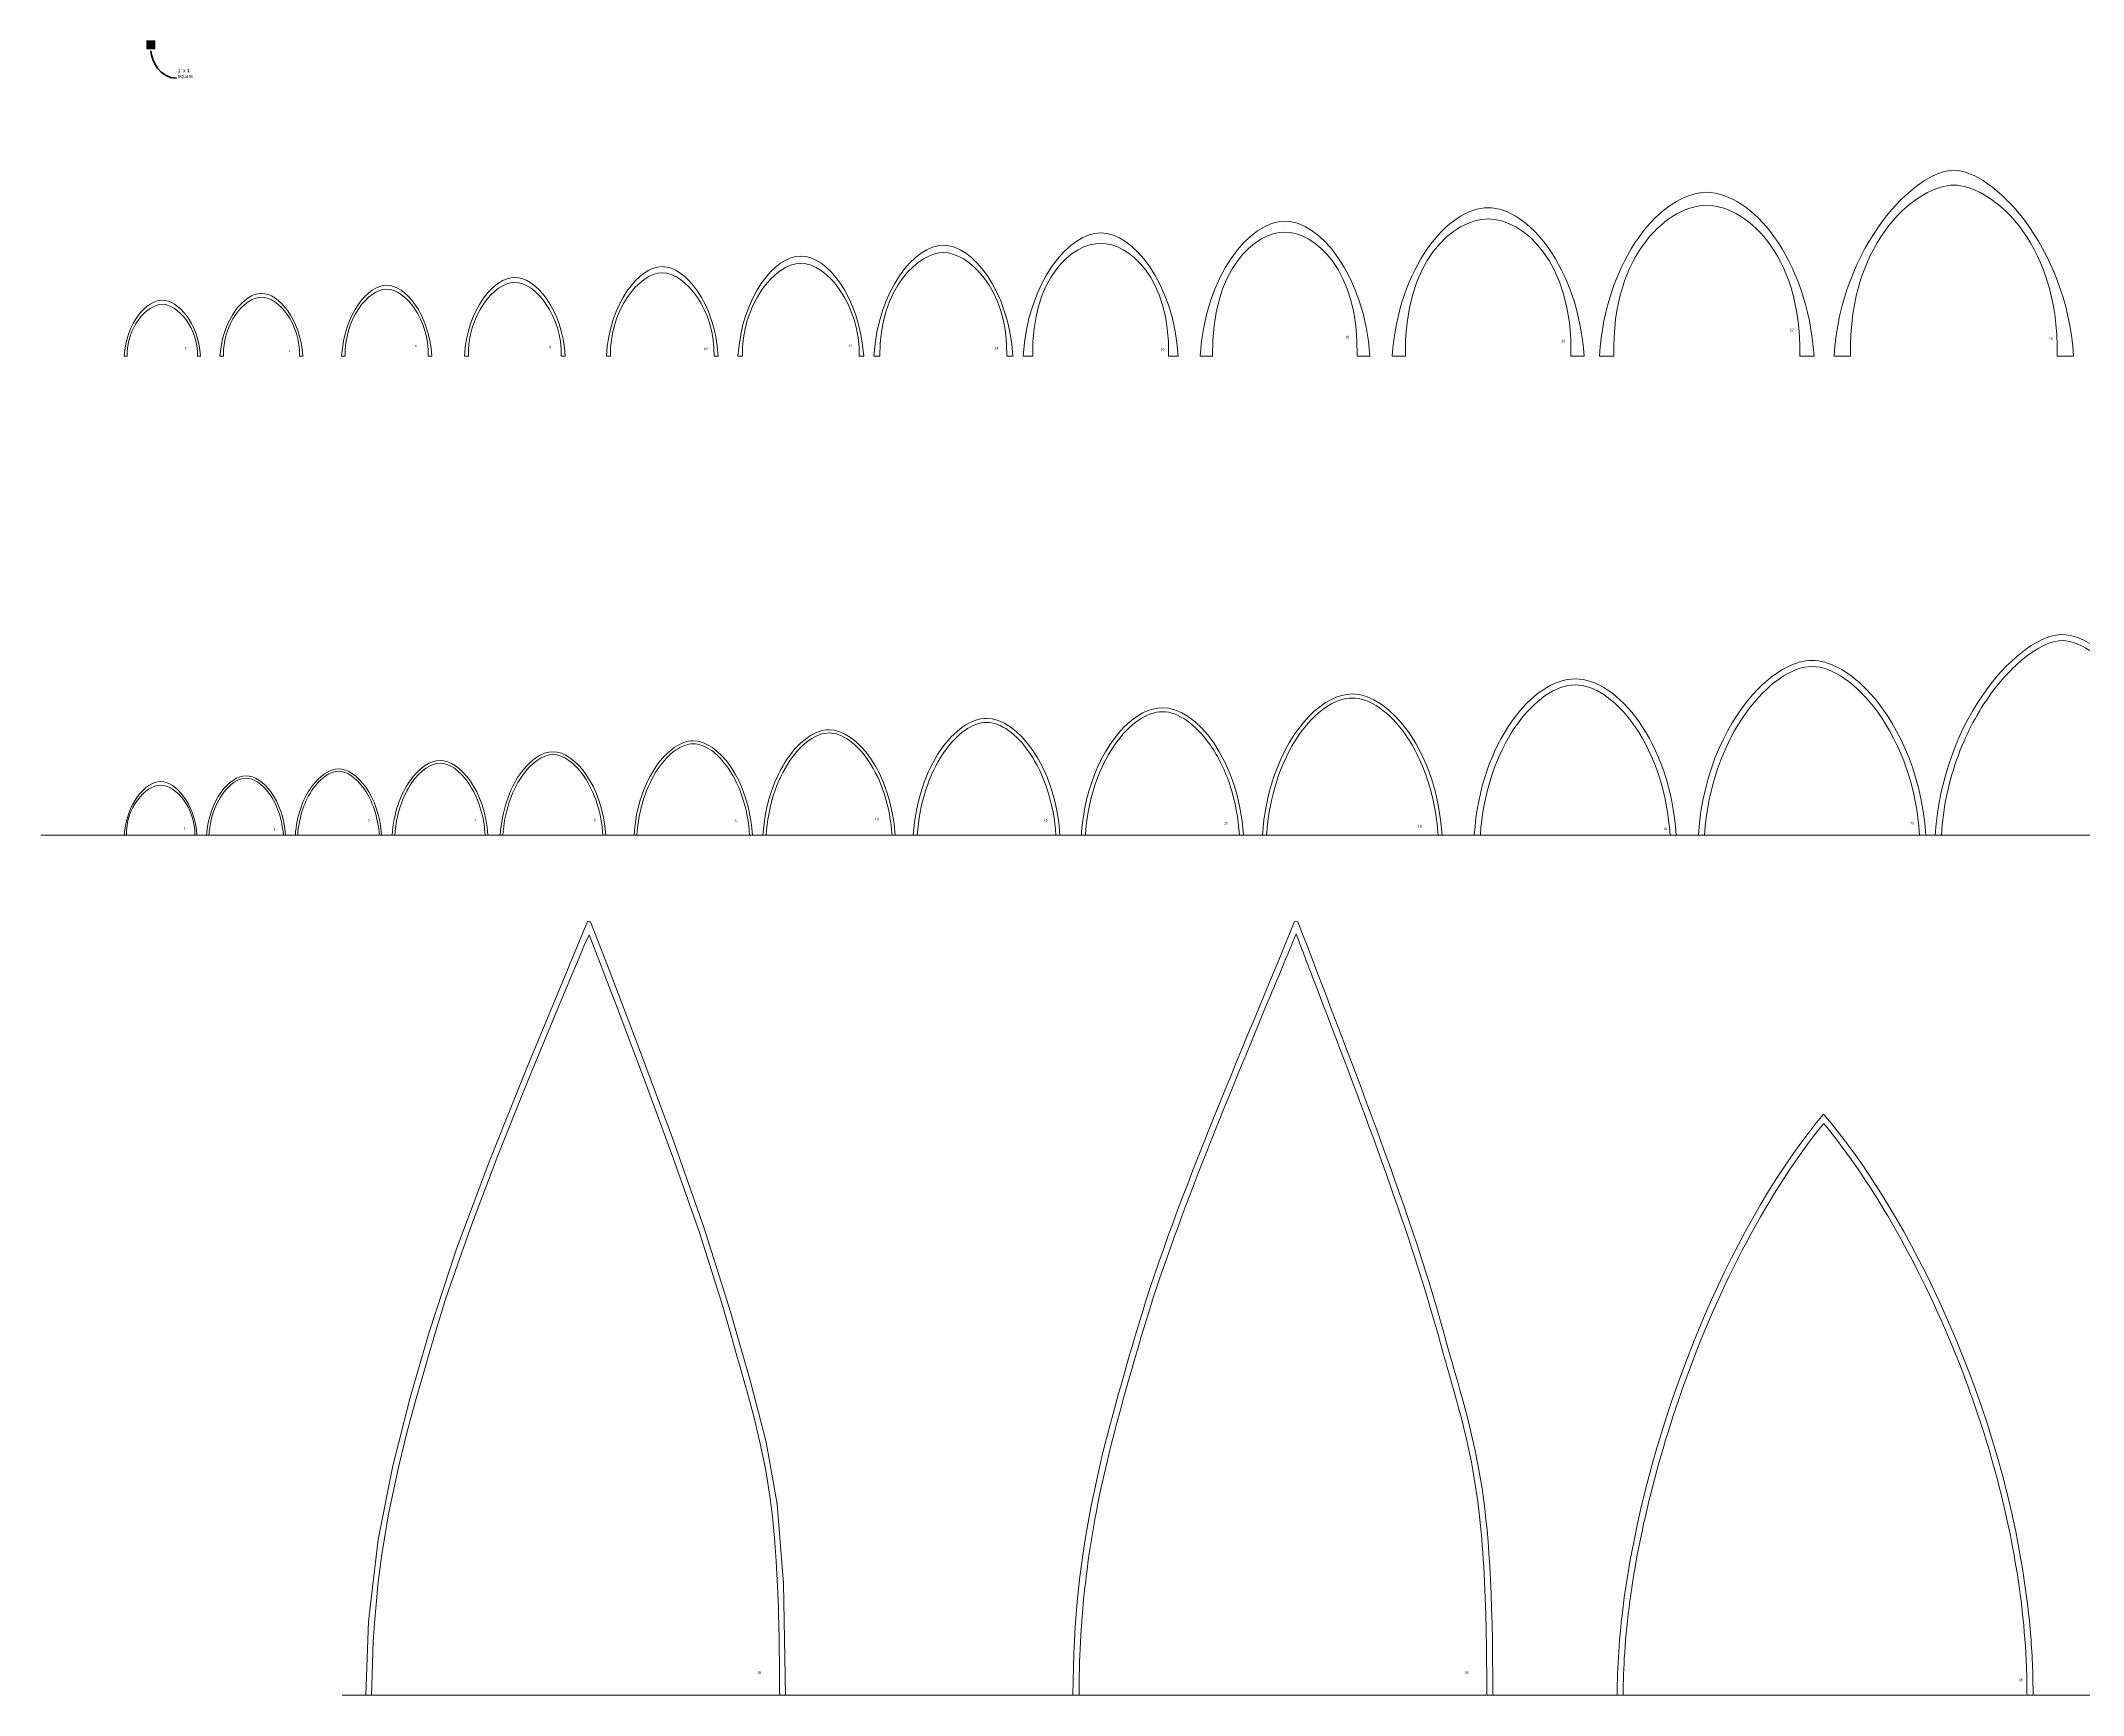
# Model space of a CAD drawing. Header units: inches. Extents: x -11188 to 11060, y -18103 to 6291.
# Drawn here: x -2118 to 923, y -16063 to -13601 of the extents above; entities that cross this region are included whole.
import ezdxf

# ---------------------------------------------------------------- set-up
doc = ezdxf.new("R2010")
doc.units = ezdxf.units.IN
doc.header["$MEASUREMENT"] = 0
for name, color, linetype, lineweight in [('ARCHES', 7, 'Continuous', 9), ('NAILERS', 7, 'Continuous', 9), ('SECT-ELEV_dwg', 8, 'Continuous', 9), ('SPIRE', 7, 'Continuous', 9)]:
    doc.layers.add(name, color=color, linetype=linetype, lineweight=lineweight)
doc.styles.add('Arial', font='arial.ttf', dxfattribs={"height": 0.303706})
doc.styles.add('Arial_8', font='arial.ttf', dxfattribs={"height": 5.314856})
doc.styles.add('Arial_9', font='arial.ttf', dxfattribs={"height": 3.644473})

# ---------------------------------------------------------------- blocks, each defined once
blk = doc.blocks.new('SECT-ELEV_dwg_block 2-315350-Level 1')
at = {"layer": 'SPIRE'}
for points in [[(90.1, 29.38), (83.61, 13.51), (74.81, -6.53), (70.32, -22.01)], [(90.52, 29.36), (90.52, 29.36), (90.1, 29.38), (90.1, 29.38)], [(108.55, -21.36), (104.23, -5.83), (96.65, 13.22), (90.52, 29.36)], [(86.84, 19.55), (88.05, 22.44), (89.19, 25.19), (90.29, 27.86)], [(90.29, 27.86), (91.05, 25.85), (91.83, 23.82), (92.64, 21.69)], [(92.64, 21.69), (98.04, 7.6), (104.16, -8.38), (107.83, -21.56)], [(71.04, -22.22), (74.66, -9.75), (81.13, 5.81), (86.84, 19.55)], [(70.32, -22.01), (66.69, -34.55), (62.6, -47.75), (62.6, -66.58)], [(70.57, -23.86), (70.73, -23.31), (70.89, -22.76), (71.04, -22.22)], [(107.83, -21.56), (108.24, -23.07), (108.64, -24.45), (109.01, -25.78)], [(114.7, -66.58), (114.7, -40.44), (112.71, -36.34), (108.55, -21.36)], [(65.65, -43.02), (67.01, -36.08), (68.82, -29.87), (70.57, -23.86)], [(109.01, -25.78), (110.7, -31.72), (111.92, -36.01), (112.73, -41.79)], [(64.62, -49.02), (64.91, -47.02), (65.25, -45.03), (65.65, -43.02)], [(112.73, -41.79), (113.27, -45.62), (113.62, -49.98), (113.8, -55.53)], [(64.05, -53.52), (64.21, -52.02), (64.4, -50.52), (64.62, -49.02)], [(63.35, -66.58), (63.35, -62.16), (63.58, -57.83), (64.05, -53.52)], [(113.8, -55.53), (113.83, -56.48), (113.86, -57.46), (113.88, -58.48)], [(113.88, -58.48), (113.93, -60.94), (113.95, -63.63), (113.95, -66.58)], [(62.6, -66.58), (62.6, -66.58), (63.35, -66.58), (63.35, -66.58)], [(113.95, -66.58), (113.95, -66.58), (114.7, -66.58), (114.7, -66.58)]]:
    blk.add_open_spline(points, degree=3, dxfattribs=at)
at = {"layer": 'SPIRE', "insert": (111.22, -63.6), "char_height": 0.304, "width": 0.4878, "attachment_point": 1, "line_spacing_factor": 0.938532, "style": 'Arial'}
blk.add_mtext('36', dxfattribs=at)
blk = doc.blocks.new('SECT-ELEV_dwg_block 3-315351-Level 1')
at = {"layer": 'SPIRE'}
for points in [[(33.54, 5.5), (22.47, -7.69), (13.38, -29.28), (9.69, -49.02)], [(58.87, -55.53), (55.97, -30.68), (44.02, -6.74), (33.54, 5.5)], [(16, -28.62), (20.62, -15.55), (26.84, -3.89), (33.55, 4.33)], [(33.55, 4.33), (39.73, -3.11), (45.83, -13.87), (50.35, -25.37)], [(50.35, -25.37), (53.45, -33.25), (55.73, -41.2), (57.13, -48.95)], [(14.53, -32.99), (14.99, -31.53), (15.48, -30.08), (16, -28.62)], [(10.62, -48.16), (11.6, -43.16), (12.91, -38.07), (14.53, -32.99)], [(9.69, -49.02), (8.91, -53.19), (8.37, -57.29), (8.11, -61.2)], [(8.85, -61.29), (9.13, -57.15), (9.72, -52.76), (10.62, -48.16)], [(57.13, -48.95), (58, -53.77), (58.54, -58.51), (58.72, -63.11)], [(59.47, -63.08), (59.37, -60.56), (59.17, -58.04), (58.87, -55.53)], [(8.11, -61.2), (7.99, -63.04), (7.92, -64.83), (7.92, -66.58)], [(8.67, -66.58), (8.67, -64.87), (8.73, -63.1), (8.85, -61.29)], [(8.85, -61.29), (8.85, -61.29), (8.85, -61.29), (8.85, -61.29)], [(58.72, -63.11), (58.76, -64.27), (58.78, -65.43), (58.78, -66.58)], [(59.53, -66.58), (59.53, -65.41), (59.51, -64.24), (59.47, -63.08)], [(7.92, -66.58), (7.92, -66.58), (8.67, -66.58), (8.67, -66.58)], [(58.78, -66.58), (58.78, -66.58), (59.53, -66.58), (59.53, -66.58)]]:
    blk.add_open_spline(points, degree=3, dxfattribs=at)
at = {"layer": 'SPIRE', "insert": (57.78, -64.54), "char_height": 0.304, "width": 0.4878, "attachment_point": 1, "line_spacing_factor": 0.938532, "style": 'Arial'}
blk.add_mtext('35', dxfattribs=at)
blk = doc.blocks.new('SECT-ELEV_dwg_block 5-315353-Level 1')
at = {"layer": 'NAILERS'}
for points in [[(35.16, 55.37), (37.69, 58.86), (40.81, 61.03), (43.3, 61.03)], [(43.3, 61.78), (41.26, 61.78), (38.86, 60.53), (36.62, 58.27)], [(49.97, 58.27), (47.73, 60.53), (45.34, 61.78), (43.3, 61.78)], [(43.3, 61.03), (45.79, 61.03), (48.91, 58.86), (51.44, 55.37)], [(36.62, 58.27), (32.96, 54.57), (29.72, 48.16), (29.19, 40.12)], [(57.41, 40.12), (56.87, 48.16), (53.64, 54.57), (49.97, 58.27)], [(29.94, 40.12), (30.33, 45.84), (32.18, 51.26), (35.16, 55.37)], [(51.44, 55.37), (54.42, 51.26), (56.27, 45.84), (56.65, 40.12)], [(29.19, 40.12), (29.19, 40.12), (29.94, 40.09), (29.94, 40.09)], [(29.94, 40.09), (29.94, 40.1), (29.94, 40.11), (29.94, 40.12)], [(56.65, 40.12), (56.65, 40.11), (56.66, 40.1), (56.66, 40.09)], [(56.66, 40.09), (56.66, 40.09), (57.41, 40.12), (57.41, 40.12)]]:
    blk.add_open_spline(points, degree=3, dxfattribs=at)
at = {"layer": 'NAILERS', "insert": (55.48, 41.74), "char_height": 0.304, "width": 0.4878, "attachment_point": 1, "line_spacing_factor": 0.938532, "style": 'Arial'}
blk.add_mtext('23', dxfattribs=at)
blk = doc.blocks.new('SECT-ELEV_dwg_block 9-315357-Level 1')
at = {"layer": 'NAILERS'}
for points in [[(13.91, 59.5), (8.72, 59.5), (2.14, 51.72), (1.38, 40.12)], [(6.6, 53.73), (8.81, 56.87), (11.54, 58.75), (13.91, 58.75)], [(26.44, 40.12), (25.68, 51.72), (19.09, 59.5), (13.91, 59.5)], [(13.91, 58.75), (16.27, 58.75), (19.01, 56.87), (21.22, 53.73)], [(2.13, 40.12), (2.47, 45.23), (4.02, 50.01), (6.5, 53.59)], [(6.5, 53.59), (6.53, 53.64), (6.57, 53.68), (6.6, 53.73)], [(21.22, 53.73), (21.26, 53.67), (21.29, 53.62), (21.33, 53.57)], [(21.33, 53.57), (21.33, 53.56), (21.33, 53.56), (21.34, 53.56)], [(21.34, 53.56), (23.8, 49.97), (25.34, 45.21), (25.68, 40.12)], [(1.38, 40.12), (1.38, 40.12), (2.13, 40.09), (2.13, 40.09)], [(2.13, 40.09), (2.13, 40.1), (2.13, 40.11), (2.13, 40.12)], [(25.68, 40.12), (25.68, 40.11), (25.69, 40.1), (25.69, 40.09)], [(25.69, 40.09), (25.69, 40.09), (26.44, 40.12), (26.44, 40.12)]]:
    blk.add_open_spline(points, degree=3, dxfattribs=at)
at = {"layer": 'NAILERS', "insert": (24.9, 41.05), "char_height": 0.304, "width": 0.4878, "attachment_point": 1, "line_spacing_factor": 0.938532, "style": 'Arial'}
blk.add_mtext('21', dxfattribs=at)
blk = doc.blocks.new('SECT-ELEV_dwg_block 11-315358-Level 1')
at = {"layer": 'NAILERS'}
for points in [[(58.59, 40.12), (59.55, 55.01), (69.31, 65), (74.35, 65)], [(74.35, 64.25), (73.25, 64.25), (71.82, 63.67), (70.33, 62.6)], [(74.35, 65), (79.39, 65), (89.15, 55.01), (90.1, 40.12)], [(78.36, 62.6), (76.87, 63.67), (75.44, 64.25), (74.35, 64.25)], [(70.33, 62.6), (68.68, 61.42), (67.03, 59.73), (65.54, 57.7)], [(83.15, 57.7), (81.67, 59.73), (80.01, 61.42), (78.36, 62.6)], [(65.54, 57.7), (63.87, 55.42), (62.5, 52.84), (61.45, 50.03)], [(87.24, 50.03), (86.2, 52.84), (84.82, 55.42), (83.15, 57.7)], [(61.45, 50.03), (60.27, 46.86), (59.56, 43.52), (59.34, 40.09)], [(89.35, 40.09), (89.13, 43.52), (88.42, 46.86), (87.24, 50.03)], [(59.34, 40.09), (59.34, 40.09), (58.59, 40.12), (58.59, 40.12)], [(90.1, 40.12), (90.1, 40.12), (89.35, 40.09), (89.35, 40.09)]]:
    blk.add_open_spline(points, degree=3, dxfattribs=at)
blk = doc.blocks.new('SECT-ELEV_dwg_block 10-315359-Level 1')
blk.add_blockref('SECT-ELEV_dwg_block 11-315358-Level 1', (0, 0))
at = {"layer": 'NAILERS', "insert": (88.03, 41.56), "char_height": 0.304, "width": 0.4878, "attachment_point": 1, "line_spacing_factor": 0.938532, "style": 'Arial'}
blk.add_mtext('25', dxfattribs=at)
blk = doc.blocks.new('SECT-ELEV_dwg_block 13-315360-Level 1')
at = {"layer": 'NAILERS', "insert": (-5.61, 41.35), "char_height": 0.304, "width": 0.4878, "attachment_point": 1, "line_spacing_factor": 0.938532, "style": 'Arial'}
blk.add_mtext('19', dxfattribs=at)
blk = doc.blocks.new('SECT-ELEV_dwg_block 12-315361-Level 1')
at = {"layer": 'NAILERS'}
for points in [[(-23.53, 47.25), (-21.38, 53.66), (-17.22, 57.62), (-13.76, 57.62)], [(-13.76, 57.12), (-15.92, 57.12), (-18.4, 55.39), (-20.4, 52.5)], [(-13.76, 57.62), (-9.14, 57.62), (-3.29, 50.58), (-2.61, 40.09)], [(-7.12, 52.5), (-9.12, 55.39), (-11.6, 57.12), (-13.76, 57.12)], [(-20.4, 52.5), (-22.67, 49.21), (-24.1, 44.82), (-24.4, 40.09)], [(-24.9, 40.09), (-24.74, 42.71), (-24.24, 45.12), (-23.53, 47.25)], [(-24.4, 40.09), (-24.4, 40.09), (-24.9, 40.09), (-24.9, 40.09)], [(-2.61, 40.09), (-2.61, 40.09), (-3.11, 40.09), (-3.11, 40.09)]]:
    blk.add_open_spline(points, degree=3, dxfattribs=at)
blk.add_open_spline([(-3.11, 40.09), (-3.27, 42.45), (-3.7, 44.73), (-4.38, 46.84), (-5.06, 48.94), (-5.98, 50.86), (-7.12, 52.5)], degree=3, knots=[1, 1, 1, 1, 2, 2, 2, 3, 3, 3, 3], dxfattribs=at)
blk.add_blockref('SECT-ELEV_dwg_block 13-315360-Level 1', (0, 0))
blk = doc.blocks.new('SECT-ELEV_dwg_block 15-315362-Level 1')
at = {"layer": 'NAILERS', "insert": (-29.68, 41.72), "char_height": 0.304, "width": 0.4878, "attachment_point": 1, "line_spacing_factor": 0.938532, "style": 'Arial'}
blk.add_mtext('17', dxfattribs=at)
blk = doc.blocks.new('SECT-ELEV_dwg_block 14-315363-Level 1')
at = {"layer": 'NAILERS'}
for points in [[(-46.14, 46.56), (-44.2, 52.34), (-40.45, 55.92), (-37.32, 55.92)], [(-37.32, 55.92), (-33.16, 55.92), (-27.87, 49.56), (-27.26, 40.09)], [(-37.32, 55.42), (-39.25, 55.42), (-41.48, 53.87), (-43.28, 51.27)], [(-31.37, 51.27), (-33.17, 53.87), (-35.39, 55.42), (-37.32, 55.42)], [(-43.28, 51.27), (-45.33, 48.31), (-46.61, 44.35), (-46.88, 40.09)], [(-47.38, 40.09), (-47.23, 42.46), (-46.79, 44.63), (-46.14, 46.56)], [(-46.88, 40.09), (-46.88, 40.09), (-47.38, 40.09), (-47.38, 40.09)], [(-27.26, 40.09), (-27.26, 40.09), (-27.76, 40.09), (-27.76, 40.09)]]:
    blk.add_open_spline(points, degree=3, dxfattribs=at)
blk.add_open_spline([(-27.76, 40.09), (-27.9, 42.22), (-28.29, 44.27), (-28.9, 46.17), (-29.51, 48.06), (-30.35, 49.79), (-31.37, 51.27)], degree=3, knots=[1, 1, 1, 1, 2, 2, 2, 3, 3, 3, 3], dxfattribs=at)
blk.add_blockref('SECT-ELEV_dwg_block 15-315362-Level 1', (0, 0))
blk = doc.blocks.new('SECT-ELEV_dwg_block 17-315364-Level 1')
at = {"layer": 'NAILERS', "insert": (-158.78, 41.15), "char_height": 0.304, "width": 0.2439, "attachment_point": 1, "line_spacing_factor": 0.938532, "style": 'Arial'}
blk.add_mtext('1', dxfattribs=at)
blk = doc.blocks.new('SECT-ELEV_dwg_block 16-315365-Level 1')
at = {"layer": 'NAILERS'}
for points in [[(-166.17, 40.09), (-165.9, 44.08), (-163.52, 46.76), (-161.65, 46.76)], [(-161.65, 46.31), (-163.56, 46.31), (-166, 43.45), (-165.89, 40.09)], [(-161.65, 46.76), (-159.78, 46.76), (-157.41, 44.08), (-157.14, 40.09)], [(-157.41, 40.09), (-157.31, 43.44), (-159.75, 46.31), (-161.65, 46.31)], [(-165.89, 40.09), (-165.89, 40.09), (-166.17, 40.09), (-166.17, 40.09)], [(-157.14, 40.09), (-157.14, 40.09), (-157.41, 40.09), (-157.41, 40.09)]]:
    blk.add_open_spline(points, degree=3, dxfattribs=at)
blk.add_blockref('SECT-ELEV_dwg_block 17-315364-Level 1', (0, 0))
blk = doc.blocks.new('SECT-ELEV_dwg_block 18-315366-Level 1')
at = {"layer": 'NAILERS'}
for points, knots in [([(-144.93, 40.09), (-144.77, 42.55), (-143.98, 44.61), (-142.96, 46.05), (-141.94, 47.49), (-140.68, 48.32), (-139.57, 48.32)], [7, 7, 7, 7, 8, 8, 8, 9, 9, 9, 9]), ([(-134.51, 40.09), (-134.58, 41.2), (-134.79, 42.26), (-135.12, 43.24), (-135.44, 44.22), (-135.88, 45.12), (-136.42, 45.88)], [1, 1, 1, 1, 2, 2, 2, 3, 3, 3, 3])]:
    blk.add_open_spline(points, degree=3, knots=knots, dxfattribs=at)
for points in [[(-139.57, 48.32), (-137.36, 48.32), (-134.55, 45.02), (-134.22, 40.09)], [(-142.72, 45.88), (-143.81, 44.35), (-144.49, 42.3), (-144.64, 40.09)], [(-139.57, 48.03), (-140.6, 48.03), (-141.77, 47.23), (-142.72, 45.88)], [(-136.42, 45.88), (-137.38, 47.23), (-138.55, 48.03), (-139.57, 48.03)], [(-144.64, 40.09), (-144.64, 40.09), (-144.93, 40.09), (-144.93, 40.09)], [(-134.22, 40.09), (-134.22, 40.09), (-134.51, 40.09), (-134.51, 40.09)]]:
    blk.add_open_spline(points, degree=3, dxfattribs=at)
at = {"layer": 'NAILERS', "insert": (-135.91, 42.13), "char_height": 0.304, "width": 0.2439, "attachment_point": 1, "line_spacing_factor": 0.938532, "style": 'Arial'}
blk.add_mtext('5', dxfattribs=at)
blk = doc.blocks.new('SECT-ELEV_dwg_block 19-315367-Level 1')
at = {"layer": 'NAILERS'}
for points, knots in [([(-132.92, 40.09), (-132.74, 42.87), (-131.87, 45.19), (-130.73, 46.81), (-129.6, 48.44), (-128.2, 49.37), (-126.97, 49.37)], [7, 7, 7, 7, 8, 8, 8, 9, 9, 9, 9]), ([(-121.36, 40.09), (-121.44, 41.34), (-121.67, 42.54), (-122.03, 43.64), (-122.39, 44.75), (-122.88, 45.76), (-123.48, 46.62)], [1, 1, 1, 1, 2, 2, 2, 3, 3, 3, 3])]:
    blk.add_open_spline(points, degree=3, knots=knots, dxfattribs=at)
for points in [[(-126.97, 49.04), (-128.1, 49.04), (-129.41, 48.14), (-130.46, 46.62)], [(-126.97, 49.37), (-124.51, 49.37), (-121.39, 45.64), (-121.03, 40.09)], [(-123.48, 46.62), (-124.54, 48.14), (-125.84, 49.04), (-126.97, 49.04)], [(-130.46, 46.62), (-131.67, 44.89), (-132.42, 42.58), (-132.59, 40.09)], [(-132.59, 40.09), (-132.59, 40.09), (-132.92, 40.09), (-132.92, 40.09)], [(-121.03, 40.09), (-121.03, 40.09), (-121.36, 40.09), (-121.36, 40.09)]]:
    blk.add_open_spline(points, degree=3, dxfattribs=at)
at = {"layer": 'NAILERS', "insert": (-122.69, 42.05), "char_height": 0.304, "width": 0.2439, "attachment_point": 1, "line_spacing_factor": 0.938532, "style": 'Arial'}
blk.add_mtext('7', dxfattribs=at)
blk = doc.blocks.new('SECT-ELEV_dwg_block 20-315368-Level 1')
at = {"layer": 'NAILERS'}
for points, knots in [([(-119.51, 40.09), (-119.31, 43.19), (-118.35, 45.78), (-117.11, 47.59), (-115.86, 49.41), (-114.32, 50.45), (-112.96, 50.45)], [7, 7, 7, 7, 8, 8, 8, 9, 9, 9, 9]), ([(-106.76, 40.09), (-106.85, 41.48), (-107.1, 42.83), (-107.5, 44.06), (-107.9, 45.3), (-108.44, 46.43), (-109.1, 47.4)], [1, 1, 1, 1, 2, 2, 2, 3, 3, 3, 3])]:
    blk.add_open_spline(points, degree=3, knots=knots, dxfattribs=at)
for points in [[(-112.96, 50.1), (-114.21, 50.1), (-115.66, 49.09), (-116.82, 47.4)], [(-112.96, 50.45), (-110.25, 50.45), (-106.81, 46.29), (-106.41, 40.09)], [(-109.1, 47.4), (-110.27, 49.09), (-111.71, 50.1), (-112.96, 50.1)], [(-116.82, 47.4), (-118.16, 45.46), (-118.99, 42.88), (-119.17, 40.09)], [(-119.17, 40.09), (-119.17, 40.09), (-119.51, 40.09), (-119.51, 40.09)], [(-106.41, 40.09), (-106.41, 40.09), (-106.76, 40.09), (-106.76, 40.09)]]:
    blk.add_open_spline(points, degree=3, dxfattribs=at)
at = {"layer": 'NAILERS', "insert": (-107.89, 42.14), "char_height": 0.304, "width": 0.2439, "attachment_point": 1, "line_spacing_factor": 0.938532, "style": 'Arial'}
blk.add_mtext('9', dxfattribs=at)
blk = doc.blocks.new('SECT-ELEV_dwg_block 21-315369-Level 1')
at = {"layer": 'NAILERS'}
for points, knots in [([(-102.9, 40.09), (-102.67, 43.6), (-101.6, 46.53), (-100.19, 48.58), (-98.79, 50.63), (-97.07, 51.81), (-95.54, 51.81)], [7, 7, 7, 7, 8, 8, 8, 9, 9, 9, 9]), ([(-88.55, 40.09), (-88.65, 41.67), (-88.94, 43.19), (-89.38, 44.59), (-89.83, 45.99), (-90.44, 47.28), (-91.19, 48.37)], [1, 1, 1, 1, 2, 2, 2, 3, 3, 3, 3])]:
    blk.add_open_spline(points, degree=3, knots=knots, dxfattribs=at)
for points in [[(-95.54, 51.45), (-96.96, 51.45), (-98.58, 50.3), (-99.9, 48.37)], [(-95.54, 51.81), (-92.5, 51.81), (-88.64, 47.1), (-88.19, 40.09)], [(-91.19, 48.37), (-92.5, 50.3), (-94.13, 51.45), (-95.54, 51.45)], [(-99.9, 48.37), (-101.4, 46.18), (-102.33, 43.25), (-102.54, 40.09)], [(-102.54, 40.09), (-102.54, 40.09), (-102.9, 40.09), (-102.9, 40.09)], [(-88.19, 40.09), (-88.19, 40.09), (-88.55, 40.09), (-88.55, 40.09)]]:
    blk.add_open_spline(points, degree=3, dxfattribs=at)
at = {"layer": 'NAILERS', "insert": (-90.48, 42.13), "char_height": 0.304, "width": 0.4878, "attachment_point": 1, "line_spacing_factor": 0.938532, "style": 'Arial'}
blk.add_mtext('11', dxfattribs=at)
blk = doc.blocks.new('SECT-ELEV_dwg_block 22-315370-Level 1')
at = {"layer": 'NAILERS'}
for points, knots in [([(-86.9, 40.09), (-86.65, 44.01), (-85.45, 47.28), (-83.88, 49.57), (-82.32, 51.87), (-80.39, 53.18), (-78.69, 53.18)], [7, 7, 7, 7, 8, 8, 8, 9, 9, 9, 9]), ([(-70.88, 40.09), (-70.99, 41.86), (-71.31, 43.56), (-71.81, 45.13), (-72.31, 46.69), (-72.99, 48.13), (-73.83, 49.35)], [1, 1, 1, 1, 2, 2, 2, 3, 3, 3, 3])]:
    blk.add_open_spline(points, degree=3, knots=knots, dxfattribs=at)
for points in [[(-78.69, 52.79), (-80.27, 52.79), (-82.09, 51.51), (-83.56, 49.35)], [(-78.69, 53.18), (-75.3, 53.18), (-70.99, 47.93), (-70.49, 40.09)], [(-73.83, 49.35), (-75.29, 51.51), (-77.11, 52.79), (-78.69, 52.79)], [(-83.56, 49.35), (-85.24, 46.9), (-86.28, 43.62), (-86.51, 40.09)], [(-86.51, 40.09), (-86.51, 40.09), (-86.9, 40.09), (-86.9, 40.09)], [(-70.49, 40.09), (-70.49, 40.09), (-70.88, 40.09), (-70.88, 40.09)]]:
    blk.add_open_spline(points, degree=3, dxfattribs=at)
at = {"layer": 'NAILERS', "insert": (-73, 42.23), "char_height": 0.304, "width": 0.4878, "attachment_point": 1, "line_spacing_factor": 0.938532, "style": 'Arial'}
blk.add_mtext('13', dxfattribs=at)
blk = doc.blocks.new('SECT-ELEV_dwg_block 23-315371-Level 1')
at = {"layer": 'NAILERS'}
for points, knots in [([(-68.24, 40.09), (-67.96, 44.43), (-66.63, 48.05), (-64.9, 50.59), (-63.16, 53.13), (-61.03, 54.59), (-59.14, 54.59)], [7, 7, 7, 7, 8, 8, 8, 9, 9, 9, 9]), ([(-50.54, 40.09), (-50.67, 42.04), (-51.02, 43.92), (-51.57, 45.65), (-52.12, 47.38), (-52.88, 48.96), (-53.8, 50.31)], [1, 1, 1, 1, 2, 2, 2, 3, 3, 3, 3])]:
    blk.add_open_spline(points, degree=3, knots=knots, dxfattribs=at)
for points in [[(-59.14, 54.09), (-60.87, 54.09), (-62.87, 52.68), (-64.48, 50.31)], [(-59.14, 54.59), (-55.38, 54.59), (-50.6, 48.77), (-50.04, 40.09)], [(-53.8, 50.31), (-55.42, 52.68), (-57.41, 54.09), (-59.14, 54.09)], [(-64.48, 50.31), (-66.33, 47.6), (-67.49, 43.98), (-67.74, 40.09)], [(-67.74, 40.09), (-67.74, 40.09), (-68.24, 40.09), (-68.24, 40.09)], [(-50.04, 40.09), (-50.04, 40.09), (-50.54, 40.09), (-50.54, 40.09)]]:
    blk.add_open_spline(points, degree=3, dxfattribs=at)
at = {"layer": 'NAILERS', "insert": (-52.03, 42.12), "char_height": 0.304, "width": 0.4878, "attachment_point": 1, "line_spacing_factor": 0.938532, "style": 'Arial'}
blk.add_mtext('15', dxfattribs=at)
blk = doc.blocks.new('SECT-ELEV_dwg_block 24-315372-Level 1')
at = {"layer": 'NAILERS'}
for points, knots in [([(-155.95, 40.09), (-155.8, 42.3), (-155.08, 44.14), (-154.15, 45.43), (-153.21, 46.72), (-152.06, 47.46), (-151.04, 47.46)], [7, 7, 7, 7, 8, 8, 8, 9, 9, 9, 9]), ([(-146.42, 40.09), (-146.49, 41.08), (-146.67, 42.03), (-146.97, 42.9), (-147.27, 43.78), (-147.67, 44.58), (-148.17, 45.26)], [1, 1, 1, 1, 2, 2, 2, 3, 3, 3, 3])]:
    blk.add_open_spline(points, degree=3, knots=knots, dxfattribs=at)
for points in [[(-151.04, 47.18), (-151.98, 47.18), (-153.05, 46.46), (-153.92, 45.26)], [(-151.04, 47.46), (-149.01, 47.46), (-146.44, 44.5), (-146.14, 40.09)], [(-148.17, 45.26), (-149.04, 46.46), (-150.11, 47.18), (-151.04, 47.18)], [(-153.92, 45.26), (-154.91, 43.89), (-155.53, 42.06), (-155.67, 40.09)], [(-155.67, 40.09), (-155.67, 40.09), (-155.95, 40.09), (-155.95, 40.09)], [(-146.14, 40.09), (-146.14, 40.09), (-146.42, 40.09), (-146.42, 40.09)]]:
    blk.add_open_spline(points, degree=3, dxfattribs=at)
at = {"layer": 'NAILERS', "insert": (-147.68, 40.99), "char_height": 0.304, "width": 0.2439, "attachment_point": 1, "line_spacing_factor": 0.938532, "style": 'Arial'}
blk.add_mtext('3', dxfattribs=at)
blk = doc.blocks.new('SECT-ELEV_dwg_block 25-315373-Level 1')
at = {"layer": 'ARCHES'}
for points in [[(-90, 99.54), (-89.52, 106.96), (-85.43, 111.94), (-82.2, 111.94)], [(-82.2, 111.94), (-78.97, 111.94), (-74.88, 106.96), (-74.4, 99.54)], [(-82.2, 111.04), (-85.5, 111.04), (-89.62, 105.75), (-89.44, 99.54)], [(-74.96, 99.54), (-74.78, 105.72), (-78.89, 111.04), (-82.2, 111.04)], [(-89.44, 99.54), (-89.44, 99.54), (-90, 99.54), (-90, 99.54)], [(-74.4, 99.54), (-74.4, 99.54), (-74.96, 99.54), (-74.96, 99.54)]]:
    blk.add_open_spline(points, degree=3, dxfattribs=at)
at = {"layer": 'ARCHES', "insert": (-76.3, 100.95), "char_height": 0.304, "width": 0.4878, "attachment_point": 1, "line_spacing_factor": 0.938532, "style": 'Arial'}
blk.add_mtext('12', dxfattribs=at)
blk = doc.blocks.new('SECT-ELEV_dwg_block 27-315374-Level 1')
at = {"layer": 'ARCHES', "insert": (-145.79, 100.3), "char_height": 0.304, "width": 0.2439, "attachment_point": 1, "line_spacing_factor": 0.938532, "style": 'Arial'}
blk.add_mtext('4', dxfattribs=at)
blk = doc.blocks.new('SECT-ELEV_dwg_block 26-315375-Level 1')
at = {"layer": 'ARCHES'}
for points in [[(-154.28, 99.54), (-153.97, 104.19), (-151.26, 107.31), (-149.13, 107.31)], [(-149.13, 106.84), (-151.26, 106.84), (-153.98, 103.48), (-153.86, 99.54)], [(-149.13, 107.31), (-147, 107.31), (-144.3, 104.19), (-143.99, 99.54)], [(-144.4, 99.54), (-144.28, 103.46), (-147, 106.84), (-149.13, 106.84)], [(-153.86, 99.54), (-153.86, 99.54), (-154.28, 99.54), (-154.28, 99.54)], [(-143.99, 99.54), (-143.99, 99.54), (-144.4, 99.54), (-144.4, 99.54)]]:
    blk.add_open_spline(points, degree=3, dxfattribs=at)
blk.add_blockref('SECT-ELEV_dwg_block 27-315374-Level 1', (0, 0))
blk = doc.blocks.new('SECT-ELEV_dwg_block 29-315376-Level 1')
at = {"layer": 'ARCHES', "insert": (-113.42, 100.81), "char_height": 0.304, "width": 0.2439, "attachment_point": 1, "line_spacing_factor": 0.938532, "style": 'Arial'}
blk.add_mtext('8', dxfattribs=at)
blk = doc.blocks.new('SECT-ELEV_dwg_block 28-315377-Level 1')
at = {"layer": 'ARCHES'}
for points in [[(-123.95, 99.54), (-123.57, 105.38), (-120.28, 109.3), (-117.69, 109.3)], [(-117.69, 109.3), (-115.1, 109.3), (-111.81, 105.38), (-111.43, 99.54)], [(-117.69, 108.68), (-120.28, 108.68), (-123.6, 104.47), (-123.46, 99.54)], [(-111.93, 99.54), (-111.79, 104.45), (-115.1, 108.68), (-117.69, 108.68)], [(-123.45, 99.54), (-123.45, 99.54), (-123.95, 99.54), (-123.95, 99.54)], [(-123.46, 99.54), (-123.46, 99.54), (-123.45, 99.54), (-123.45, 99.54)], [(-111.93, 99.54), (-111.93, 99.54), (-111.93, 99.54), (-111.93, 99.54)], [(-111.43, 99.54), (-111.43, 99.54), (-111.93, 99.54), (-111.93, 99.54)], [(-111.43, 99.54), (-111.43, 99.54), (-111.43, 99.54), (-111.43, 99.54)]]:
    blk.add_open_spline(points, degree=3, dxfattribs=at)
blk.add_blockref('SECT-ELEV_dwg_block 29-315376-Level 1', (0, 0))
blk = doc.blocks.new('SECT-ELEV_dwg_block 32-315378-Level 1')
at = {"layer": 'ARCHES', "insert": (-94.26, 100.6), "char_height": 0.304, "width": 0.4878, "attachment_point": 1, "line_spacing_factor": 0.938532, "style": 'Arial'}
blk.add_mtext('10', dxfattribs=at)
blk = doc.blocks.new('SECT-ELEV_dwg_block 31-315379-Level 1')
at = {"layer": 'ARCHES'}
for points in [[(-106.33, 99.54), (-105.91, 106.17), (-102.27, 110.63), (-99.39, 110.63)], [(-99.39, 109.87), (-102.29, 109.87), (-105.98, 105.11), (-105.82, 99.54)], [(-99.39, 110.63), (-96.52, 110.63), (-92.87, 106.17), (-92.45, 99.54)], [(-92.96, 99.54), (-92.8, 105.09), (-96.49, 109.87), (-99.39, 109.87)], [(-105.82, 99.54), (-105.82, 99.54), (-106.33, 99.54), (-106.33, 99.54)], [(-92.45, 99.54), (-92.45, 99.54), (-92.96, 99.54), (-92.96, 99.54)], [(-92.45, 99.54), (-92.45, 99.54), (-92.45, 99.54), (-92.45, 99.54)]]:
    blk.add_open_spline(points, degree=3, dxfattribs=at)
blk.add_blockref('SECT-ELEV_dwg_block 32-315378-Level 1', (0, 0))
blk = doc.blocks.new('SECT-ELEV_dwg_block 34-315380-Level 1')
at = {"layer": 'ARCHES', "insert": (-130.1, 100.96), "char_height": 0.304, "width": 0.2439, "attachment_point": 1, "line_spacing_factor": 0.938532, "style": 'Arial'}
blk.add_mtext('6', dxfattribs=at)
blk = doc.blocks.new('SECT-ELEV_dwg_block 33-315381-Level 1')
at = {"layer": 'ARCHES'}
for points in [[(-139.19, 99.54), (-138.85, 104.8), (-135.91, 108.33), (-133.59, 108.33)], [(-133.59, 107.85), (-135.93, 107.85), (-138.87, 104.02), (-138.75, 99.54)], [(-133.59, 108.33), (-131.27, 108.33), (-128.33, 104.8), (-127.99, 99.54)], [(-128.44, 99.54), (-128.31, 104), (-131.25, 107.84), (-133.59, 107.85)], [(-138.75, 99.54), (-138.75, 99.54), (-139.19, 99.54), (-139.19, 99.54)], [(-127.99, 99.54), (-127.99, 99.54), (-128.44, 99.54), (-128.44, 99.54)]]:
    blk.add_open_spline(points, degree=3, dxfattribs=at)
blk.add_blockref('SECT-ELEV_dwg_block 34-315380-Level 1', (0, 0))
blk = doc.blocks.new('SECT-ELEV_dwg_block 36-315349-Level 1')
at = {"layer": 'ARCHES', "insert": (-158.66, 100.67), "char_height": 0.304, "width": 0.2439, "attachment_point": 1, "line_spacing_factor": 0.938532, "style": 'Arial'}
blk.add_mtext('2', dxfattribs=at)
blk = doc.blocks.new('SECT-ELEV_dwg_block 51-315394-Level 1')
at = {"layer": 'ARCHES', "insert": (72.68, 101.86), "char_height": 0.304, "width": 0.4878, "attachment_point": 1, "line_spacing_factor": 0.938532, "style": 'Arial'}
blk.add_mtext('24', dxfattribs=at)
blk = doc.blocks.new('SECT-ELEV_dwg_block 50-315395-Level 1')
at = {"layer": 'ARCHES'}
for points in [[(46.02, 99.54), (46.92, 113.33), (56.13, 122.58), (60.89, 122.58)], [(60.89, 122.58), (65.64, 122.58), (74.85, 113.33), (75.76, 99.54)], [(60.89, 120.75), (56.77, 120.75), (47.78, 114.39), (48.06, 99.54)], [(73.71, 99.54), (73.99, 114.39), (65.01, 120.75), (60.89, 120.75)], [(48.06, 99.54), (48.06, 99.54), (46.02, 99.54), (46.02, 99.54)], [(75.76, 99.54), (75.76, 99.54), (73.71, 99.54), (73.71, 99.54)]]:
    blk.add_open_spline(points, degree=3, dxfattribs=at)
blk.add_blockref('SECT-ELEV_dwg_block 51-315394-Level 1', (0, 0))
blk = doc.blocks.new('SECT-ELEV_dwg_block 49-315396-Level 1')
blk.add_blockref('SECT-ELEV_dwg_block 50-315395-Level 1', (0, 0))
blk = doc.blocks.new('SECT-ELEV_dwg_block 54-315397-Level 1')
at = {"layer": 'ARCHES', "insert": (40.54, 102.92), "char_height": 0.304, "width": 0.4878, "attachment_point": 1, "line_spacing_factor": 0.938532, "style": 'Arial'}
blk.add_mtext('22', dxfattribs=at)
blk = doc.blocks.new('SECT-ELEV_dwg_block 53-315398-Level 1')
at = {"layer": 'ARCHES'}
for points in [[(16.9, 99.54), (17.7, 111.69), (24.7, 119.85), (30.22, 119.85)], [(30.22, 119.85), (35.74, 119.85), (42.74, 111.69), (43.54, 99.54)], [(30.22, 118.25), (25.78, 118.25), (18.43, 112.64), (18.68, 99.54)], [(41.76, 99.54), (42.02, 112.64), (34.66, 118.25), (30.22, 118.25)], [(18.68, 99.54), (18.68, 99.54), (16.9, 99.54), (16.9, 99.54)], [(43.54, 99.54), (43.54, 99.54), (41.76, 99.54), (41.76, 99.54)]]:
    blk.add_open_spline(points, degree=3, dxfattribs=at)
blk.add_blockref('SECT-ELEV_dwg_block 54-315397-Level 1', (0, 0))
blk = doc.blocks.new('SECT-ELEV_dwg_block 52-315399-Level 1')
blk.add_blockref('SECT-ELEV_dwg_block 53-315398-Level 1', (0, 0))
blk = doc.blocks.new('SECT-ELEV_dwg_block 56-315400-Level 1')
at = {"layer": 'ARCHES'}
for points in [[(-8.8, 99.54), (-8.08, 110.55), (-1.83, 117.94), (3.1, 117.94)], [(3.1, 117.94), (8.03, 117.94), (14.28, 110.55), (15, 99.54)], [(3.1, 116.55), (-1.12, 116.55), (-7.4, 111.45), (-7.17, 99.54)], [(13.38, 99.54), (13.6, 111.45), (7.32, 116.55), (3.1, 116.55)], [(-7.17, 99.54), (-7.17, 99.54), (-8.8, 99.54), (-8.8, 99.54)], [(15, 99.54), (15, 99.54), (13.38, 99.54), (13.38, 99.54)]]:
    blk.add_open_spline(points, degree=3, dxfattribs=at)
at = {"layer": 'ARCHES', "insert": (12.18, 101.56), "char_height": 0.304, "width": 0.4878, "attachment_point": 1, "line_spacing_factor": 0.938532, "style": 'Arial'}
blk.add_mtext('20', dxfattribs=at)
blk = doc.blocks.new('SECT-ELEV_dwg_block 55-315401-Level 1')
blk.add_blockref('SECT-ELEV_dwg_block 56-315400-Level 1', (0, 0))
blk = doc.blocks.new('SECT-ELEV_dwg_block 59-315402-Level 1')
at = {"layer": 'ARCHES', "insert": (-14.6, 102.05), "char_height": 0.304, "width": 0.4878, "attachment_point": 1, "line_spacing_factor": 0.938532, "style": 'Arial'}
blk.add_mtext('18', dxfattribs=at)
blk = doc.blocks.new('SECT-ELEV_dwg_block 58-315403-Level 1')
at = {"layer": 'ARCHES'}
for points in [[(-32.66, 99.54), (-32.02, 109.55), (-26.49, 116.27), (-22.12, 116.27)], [(-22.12, 114.91), (-25.81, 114.91), (-31.3, 110.3), (-31.1, 99.54)], [(-22.12, 116.27), (-17.76, 116.27), (-12.23, 109.55), (-11.59, 99.54)], [(-13.15, 99.54), (-12.95, 110.3), (-18.44, 114.91), (-22.12, 114.91)], [(-31.1, 99.54), (-31.1, 99.54), (-32.66, 99.54), (-32.66, 99.54)], [(-11.59, 99.54), (-11.59, 99.54), (-13.15, 99.54), (-13.15, 99.54)]]:
    blk.add_open_spline(points, degree=3, dxfattribs=at)
blk.add_blockref('SECT-ELEV_dwg_block 59-315402-Level 1', (0, 0))
blk = doc.blocks.new('SECT-ELEV_dwg_block 57-315404-Level 1')
blk.add_blockref('SECT-ELEV_dwg_block 58-315403-Level 1', (0, 0))
blk = doc.blocks.new('SECT-ELEV_dwg_block 62-315405-Level 1')
at = {"layer": 'ARCHES', "insert": (-37.55, 100.55), "char_height": 0.304, "width": 0.4878, "attachment_point": 1, "line_spacing_factor": 0.938532, "style": 'Arial'}
blk.add_mtext('16', dxfattribs=at)
blk = doc.blocks.new('SECT-ELEV_dwg_block 61-315406-Level 1')
at = {"layer": 'ARCHES'}
for points in [[(-54.61, 99.54), (-54.02, 108.68), (-48.97, 114.81), (-44.98, 114.81)], [(-44.98, 114.81), (-41, 114.81), (-35.94, 108.68), (-35.36, 99.54)], [(-44.98, 113.52), (-48.45, 113.52), (-53.6, 109.33), (-53.42, 99.54)], [(-36.55, 99.54), (-36.36, 109.33), (-41.52, 113.52), (-44.98, 113.52)], [(-53.42, 99.54), (-53.42, 99.54), (-54.61, 99.54), (-54.61, 99.54)], [(-35.36, 99.54), (-35.36, 99.54), (-36.55, 99.54), (-36.55, 99.54)]]:
    blk.add_open_spline(points, degree=3, dxfattribs=at)
blk.add_blockref('SECT-ELEV_dwg_block 62-315405-Level 1', (0, 0))
blk = doc.blocks.new('SECT-ELEV_dwg_block 60-315407-Level 1')
blk.add_blockref('SECT-ELEV_dwg_block 61-315406-Level 1', (0, 0))
blk = doc.blocks.new('SECT-ELEV_dwg_block 65-315408-Level 1')
at = {"layer": 'ARCHES', "insert": (-58.14, 100.67), "char_height": 0.304, "width": 0.4878, "attachment_point": 1, "line_spacing_factor": 0.938532, "style": 'Arial'}
blk.add_mtext('14', dxfattribs=at)
blk = doc.blocks.new('SECT-ELEV_dwg_block 64-315409-Level 1')
at = {"layer": 'ARCHES'}
for points in [[(-73.12, 99.54), (-72.6, 107.77), (-68.07, 113.29), (-64.5, 113.29)], [(-64.5, 112.38), (-67.4, 112.38), (-72.53, 108.12), (-72.38, 99.54)], [(-64.5, 113.29), (-60.93, 113.29), (-56.41, 107.77), (-55.88, 99.54)], [(-56.63, 99.54), (-56.47, 108.12), (-61.61, 112.38), (-64.5, 112.38)], [(-72.38, 99.54), (-72.38, 99.54), (-73.12, 99.54), (-73.12, 99.54)], [(-55.88, 99.54), (-55.88, 99.54), (-56.63, 99.54), (-56.63, 99.54)]]:
    blk.add_open_spline(points, degree=3, dxfattribs=at)
blk.add_blockref('SECT-ELEV_dwg_block 65-315408-Level 1', (0, 0))
blk = doc.blocks.new('SECT-ELEV_dwg_block 63-315410-Level 1')
blk.add_blockref('SECT-ELEV_dwg_block 64-315409-Level 1', (0, 0))
blk = doc.blocks.new('SECT-ELEV_dwg-315180-Level 1')
at = {"layer": 'ARCHES'}
blk.add_hatch(color=256, dxfattribs=at).paths.add_polyline_path([(-1948.3, -13612.8), (-1948.3, -13600.8), (-1960.3, -13600.8), (-1960.3, -13612.8)], flags=0)
at = {"lineweight": 9}
for p, q in [((-2118.2, -14783.4), (11059.8, -14783.4)), ((-1669.2, -16063.4), (4634.6, -16063.4))]:
    blk.add_line(p, q, dxfattribs=at)
at = {"layer": 'ARCHES', "flags": 128}
blk.add_lwpolyline([(-1948.3, -13612.8), (-1960.3, -13612.8), (-1960.3, -13600.8), (-1948.3, -13600.8)], close=True, dxfattribs=at)
at = {"layer": 'ARCHES', "color": 10, "lineweight": 140}
blk.add_open_spline([(-1954.3, -13615.8), (-1953.5, -13630.5), (-1941.5, -13656.4), (-1916.1, -13656.4)], degree=3, dxfattribs=at)
at = {"layer": 'ARCHES'}
for points in [[(-1994, -14070), (-1990.6, -14020.2), (-1960.8, -13986.8), (-1937.3, -13986.8)], [(-1937.3, -13986.8), (-1913.8, -13986.8), (-1884, -14020.2), (-1880.6, -14070)], [(-1937.3, -13993), (-1960.8, -13993), (-1990.9, -14028.4), (-1989.6, -14070)], [(-1885, -14070), (-1883.7, -14028.6), (-1913.7, -13993), (-1937.3, -13993)], [(-1989.6, -14070), (-1989.6, -14070), (-1994, -14070), (-1994, -14070)], [(-1880.6, -14070), (-1880.6, -14070), (-1885, -14070), (-1885, -14070)]]:
    blk.add_open_spline(points, degree=3, dxfattribs=at)
at = {"layer": 'SPIRE', "flags": 128}
blk.add_lwpolyline([(-1009, -16063.4), (-1012.2, -15897.1), (-1021.8, -15778.9), (-1038, -15686.7), (-1060.9, -15598.7), (-1090.9, -15492.6), (-1130.2, -15368.2), (-1176, -15238), (-1225.1, -15106.3), (-1274.4, -14977.2), (-1299.4, -14912.1), (-1300.4, -14912.1), (-1301.9, -14912), (-1303.4, -14911.9), (-1304.2, -14911.9), (-1340.9, -15000.6), (-1395.4, -15132.1), (-1449.7, -15266.9), (-1499.4, -15399.2), (-1539.9, -15523), (-1568, -15620.3), (-1594.2, -15721.8), (-1616, -15831.8), (-1630.2, -15953.7), (-1634.2, -16063.4), (-1632.8, -16063.4), (-1630.3, -16063.4), (-1627.5, -16063.4), (-1625.6, -16063.4), (-1625.2, -16049.1), (-1624.5, -16015.9), (-1623.1, -15983), (-1620.9, -15950.2), (-1618, -15917.6), (-1616.1, -15899.2), (-1614.8, -15887.8), (-1613.3, -15876.5), (-1611.8, -15865.1), (-1610.2, -15853.7), (-1608, -15839), (-1605.6, -15823.9), (-1603, -15808.8), (-1600.2, -15793.7), (-1596.2, -15773.3), (-1585.1, -15722.2), (-1572.9, -15673), (-1560, -15625.4), (-1546.8, -15579), (-1538.2, -15549.2), (-1537, -15545), (-1535.8, -15540.9), (-1534.6, -15536.8), (-1533.4, -15532.7), (-1514.4, -15471), (-1478.5, -15367.9), (-1437.5, -15260.3), (-1393.7, -15151.5), (-1349.5, -15044.8), (-1335.6, -15011.3), (-1326.8, -14990), (-1318.1, -14969.1), (-1309.6, -14948.5), (-1301.5, -14931.6), (-1295.7, -14946.9), (-1289.8, -14962.2), (-1283.9, -14977.8), (-1277.8, -14993.5), (-1260, -15040), (-1218.1, -15150.3), (-1176.8, -15262.5), (-1138, -15373.3), (-1104.1, -15479.8), (-1089.8, -15529.7), (-1086.7, -15540.6), (-1083.7, -15551.3), (-1080.7, -15561.7), (-1077.8, -15571.9), (-1067.5, -15608.6), (-1056.6, -15648.5), (-1047.2, -15687), (-1039.1, -15726.2), (-1032.5, -15767.3), (-1028.7, -15797.3), (-1025.6, -15829.4), (-1023, -15864.1), (-1021, -15901.8), (-1019.8, -15932.9), (-1019.6, -15940.1), (-1019.4, -15947.5), (-1019.2, -15955), (-1019, -15962.6), (-1018.8, -15976.1), (-1018.4, -15995.4), (-1018.2, -16015.5), (-1018.1, -16036.4), (-1018, -16058.1), (-1017.4, -16063.4), (-1015.2, -16063.4), (-1012.5, -16063.4), (-1010.1, -16063.4)], close=True, dxfattribs=at)
at = {"xscale": 12, "yscale": 12, "zscale": 12}
for name, p in [('SECT-ELEV_dwg_block 49-315396-Level 1', (0, -15264.5)), ('SECT-ELEV_dwg_block 52-315399-Level 1', (0, -15264.5)), ('SECT-ELEV_dwg_block 55-315401-Level 1', (0, -15264.5)), ('SECT-ELEV_dwg_block 60-315407-Level 1', (0, -15264.5)), ('SECT-ELEV_dwg_block 57-315404-Level 1', (0, -15264.5)), ('SECT-ELEV_dwg_block 25-315373-Level 1', (0, -15264.5)), ('SECT-ELEV_dwg_block 63-315410-Level 1', (0, -15264.5)), ('SECT-ELEV_dwg_block 28-315377-Level 1', (0, -15264.5)), ('SECT-ELEV_dwg_block 31-315379-Level 1', (0, -15264.5)), ('SECT-ELEV_dwg_block 26-315375-Level 1', (0, -15264.5)), ('SECT-ELEV_dwg_block 33-315381-Level 1', (0, -15264.5)), ('SECT-ELEV_dwg_block 36-315349-Level 1', (0, -15264.5)), ('SECT-ELEV_dwg_block 10-315359-Level 1', (0, -15264.5)), ('SECT-ELEV_dwg_block 5-315353-Level 1', (0, -15264.5)), ('SECT-ELEV_dwg_block 9-315357-Level 1', (0, -15264.5)), ('SECT-ELEV_dwg_block 14-315363-Level 1', (0, -15264.5)), ('SECT-ELEV_dwg_block 12-315361-Level 1', (0, -15264.5)), ('SECT-ELEV_dwg_block 22-315370-Level 1', (0, -15264.5)), ('SECT-ELEV_dwg_block 23-315371-Level 1', (0, -15264.5)), ('SECT-ELEV_dwg_block 20-315368-Level 1', (0, -15264.5)), ('SECT-ELEV_dwg_block 21-315369-Level 1', (0, -15264.5)), ('SECT-ELEV_dwg_block 18-315366-Level 1', (0, -15264.5)), ('SECT-ELEV_dwg_block 19-315367-Level 1', (0, -15264.5)), ('SECT-ELEV_dwg_block 16-315365-Level 1', (0, -15264.5)), ('SECT-ELEV_dwg_block 24-315372-Level 1', (0, -15264.5)), ('SECT-ELEV_dwg_block 2-315350-Level 1', (-1332.3, -15264.5)), ('SECT-ELEV_dwg_block 3-315351-Level 1', (134.3, -15264.5))]:
    blk.add_blockref(name, p, dxfattribs=at)
at = {"layer": 'ARCHES', "insert": (-1914.3, -13642.2), "char_height": 5.31, "width": 23.38, "attachment_point": 1, "line_spacing_factor": 0.938532, "style": 'Arial_8'}
blk.add_mtext('1’ x 1’\\Psquare', dxfattribs=at)
at = {"layer": 'SPIRE', "insert": (-1050.9, -16027.7), "char_height": 3.64, "width": 5.853, "attachment_point": 1, "line_spacing_factor": 0.938532, "style": 'Arial_9'}
blk.add_mtext('36', dxfattribs=at)

msp = doc.modelspace()

# ---------------------------------------------------------------- block references
at = {"layer": 'SECT-ELEV_dwg', "color": 7}
msp.add_blockref('SECT-ELEV_dwg-315180-Level 1', (0, 0), dxfattribs=at)

doc.saveas('drawing.dxf')
